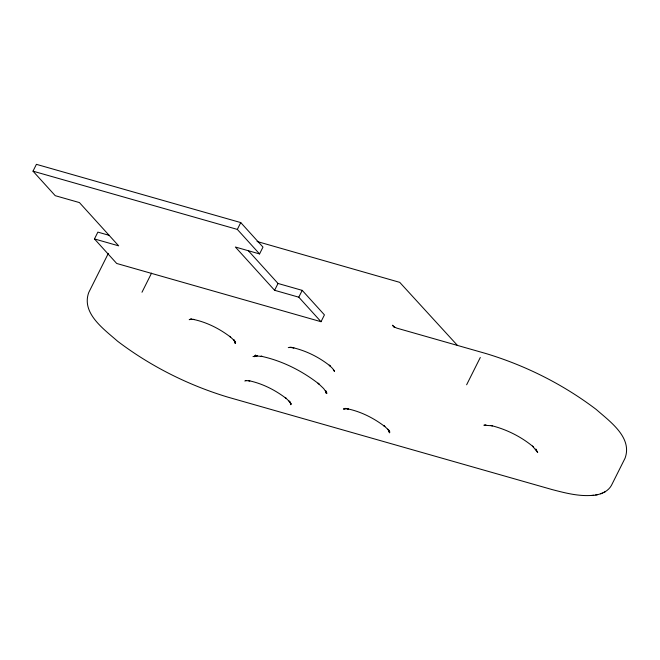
<?xml version="1.0" encoding="UTF-8"?>
<svg xmlns="http://www.w3.org/2000/svg" width="660" height="660" viewBox="0 0 660 660"><rect width="100%" height="100%" fill="white"/><g stroke="black" fill="none" stroke-linecap="round" stroke-linejoin="round"><path stroke-width="0.99" d="M326.23 391.231L326.131 393.22L325.71 390.646M109.486 235.43L97.878 232.122L94.462 238.945L118.651 245.842L79.423 202.579L55.234 195.682L33 171.163L36.416 164.34L240.751 222.577L262.985 247.096L259.561 253.927L235.373 247.03L274.601 290.293L298.79 297.19L321.024 321.709L324.439 314.878L302.214 290.367L278.025 283.47L248.432 250.833M108.347 253.366L88.745 292.504C81.163 313.286 104.066 329.274 117.571 341.212C150.562 366.259 188.249 385.184 227.882 397.147L552.346 489.637C565.793 493.135 579.76 496.774 593.769 495.223M141.982 292.248L151.552 273.133M259.561 253.927L237.336 229.408L240.751 222.577M274.601 290.293L278.025 283.47M298.79 297.19L302.214 290.367M466.628 384.788L480.298 357.481M255.502 355.08L254.372 356.73L255.651 355.27M591.962 495.478C599.371 494.975 607.522 492.302 611.391 485.488L625.069 458.18C632.651 437.398 609.749 421.41 596.244 409.472C563.252 384.425 525.566 365.5 485.933 353.537L396.891 328.152L393.789 326.733L392.42 325.215L394.804 327.451L393.789 326.733M600.715 493.82L602.473 493.028M603.356 492.624L605.146 491.815M485.925 424.751L483.879 425.238L492.525 425.791L491.164 425.543C506.649 429.412 521.392 436.771 533.602 447.067L532.546 446.094L537.702 452.537L535.771 449.031L536.638 450.607M345.238 408.317L343.439 409.117L346.071 408.466L344.272 408.713L348.513 408.986L347.003 408.705C360.805 411.51 373.733 418.052 384.879 426.583L383.93 425.7L388.864 430.312L387.659 429.19L389.862 432.242L388.946 430.601L389.45 432.869L389.012 430.914M189.197 319.704L191.829 319.052L190.03 319.291L194.271 319.564L192.761 319.283C206.563 322.088 219.491 328.639 230.637 337.169L229.688 336.286L234.622 340.898L233.417 339.776L235.62 342.829L234.704 341.179M244.777 380.993L246.526 380.556M252.986 356.59L257.433 355.674L255.651 355.921L262.49 356.483L261.013 356.21C282.166 360.756 302.024 370.78 319.027 384.062L318.046 383.163L323.689 388.591L326.923 393.302L325.999 391.644M288.28 347.622L291.2 347.152M595.65 494.951L597.514 494.695M245.611 380.589L249.843 380.861L248.333 380.581C262.144 383.386 275.063 389.928 286.209 398.459L285.268 397.576L290.194 402.188L288.989 401.065L291.192 404.118L290.276 402.476L290.779 404.745L290.342 402.79M289.443 347.391L293.931 347.861L292.487 347.589C306.248 350.74 319.217 357.258 330.223 366.061L329.216 365.128L332.648 368.552L334.529 371.489L333.597 369.814M33 171.163L237.336 229.408M257.062 241.486L399.737 282.356L457.289 345.246M321.024 321.709L116.688 263.464L94.462 238.945M234.77 341.492L235.208 343.447L234.448 340.057"/></g></svg>
